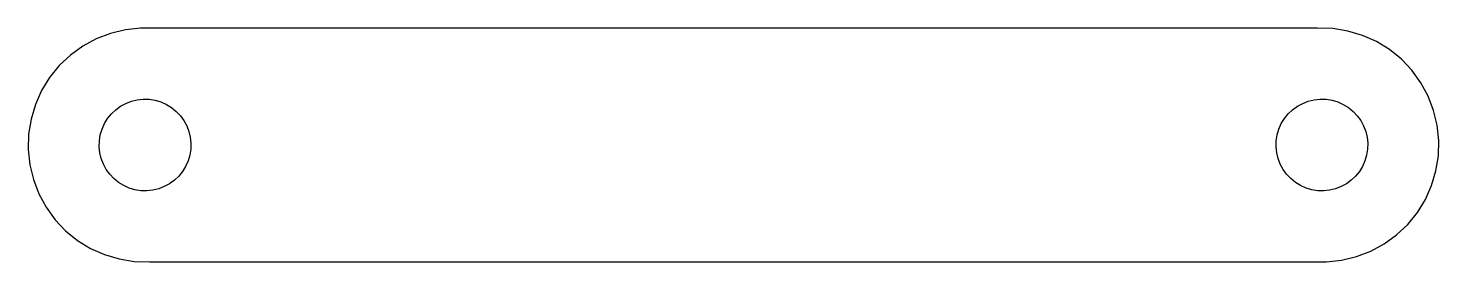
# Model space of a CAD drawing. Extents: x -1183 to -791, y 1831 to 1896.
import ezdxf

# ---------------------------------------------------------------- set-up
doc = ezdxf.new("R2010")
doc.units = 0
doc.layers.get('0').update_dxf_attribs({"linetype": 'CONTINUOUS'})

msp = doc.modelspace()

# ---------------------------------------------------------------- linework, layer by layer
for points in [[(-818.42, 1831.88), (-814.286, 1832.87), (-810.316, 1834.39), (-806.579, 1836.41), (-803.138, 1838.91), (-800.053, 1841.83), (-797.375, 1845.14), (-795.152, 1848.76), (-793.421, 1852.64), (-792.211, 1856.72), (-791.543, 1860.92), (-791.43, 1865.17), (-791.872, 1869.4), (-792.862, 1873.53), (-794.383, 1877.5), (-796.409, 1881.24), (-798.906, 1884.68), (-801.83, 1887.76), (-805.133, 1890.44), (-808.756, 1892.66), (-812.639, 1894.39), (-816.714, 1895.6), (-820.913, 1896.27), (-825.162, 1896.39), (-1152.16, 1896.39), (-1156.39, 1895.94), (-1160.52, 1894.95), (-1164.49, 1893.43), (-1168.23, 1891.41), (-1171.67, 1888.91), (-1174.76, 1885.98), (-1177.44, 1882.68), (-1179.66, 1879.06), (-1181.39, 1875.18), (-1182.6, 1871.1), (-1183.27, 1866.9), (-1183.38, 1862.65), (-1182.94, 1858.42), (-1181.95, 1854.29), (-1180.43, 1850.32), (-1178.4, 1846.58), (-1175.9, 1843.14), (-1172.98, 1840.06), (-1169.68, 1837.38), (-1166.05, 1835.16), (-1162.17, 1833.43), (-1158.1, 1832.22), (-1153.9, 1831.55), (-1149.65, 1831.43), (-822.648, 1831.43)], [(-1152.08, 1851.21), (-1153.73, 1851.48), (-1155.33, 1851.95), (-1156.85, 1852.63), (-1158.27, 1853.5), (-1159.57, 1854.55), (-1160.71, 1855.76), (-1161.69, 1857.11), (-1162.49, 1858.58), (-1163.08, 1860.14), (-1163.47, 1861.76), (-1163.65, 1863.42), (-1163.6, 1865.08), (-1163.34, 1866.73), (-1162.86, 1868.33), (-1162.19, 1869.85), (-1161.31, 1871.27), (-1160.26, 1872.57), (-1159.05, 1873.72), (-1157.7, 1874.7), (-1156.24, 1875.49), (-1154.68, 1876.09), (-1153.06, 1876.48), (-1151.4, 1876.65), (-1149.73, 1876.61), (-1148.08, 1876.34), (-1146.49, 1875.87), (-1144.96, 1875.19), (-1143.54, 1874.32), (-1142.25, 1873.27), (-1141.1, 1872.06), (-1140.12, 1870.71), (-1139.32, 1869.24), (-1138.73, 1867.68), (-1138.34, 1866.06), (-1138.16, 1864.4), (-1138.21, 1862.74), (-1138.47, 1861.09), (-1138.95, 1859.49), (-1139.63, 1857.97), (-1140.5, 1856.55), (-1141.55, 1855.25), (-1142.76, 1854.1), (-1144.11, 1853.12), (-1145.57, 1852.33), (-1147.13, 1851.73), (-1148.75, 1851.34), (-1150.41, 1851.17)], [(-825.079, 1851.21), (-826.727, 1851.48), (-828.325, 1851.95), (-829.849, 1852.63), (-831.27, 1853.5), (-832.566, 1854.55), (-833.713, 1855.76), (-834.692, 1857.11), (-835.487, 1858.58), (-836.084, 1860.14), (-836.472, 1861.76), (-836.646, 1863.42), (-836.601, 1865.08), (-836.339, 1866.73), (-835.865, 1868.33), (-835.186, 1869.85), (-834.313, 1871.27), (-833.263, 1872.57), (-832.053, 1873.72), (-830.703, 1874.7), (-829.237, 1875.49), (-827.679, 1876.09), (-826.057, 1876.48), (-824.399, 1876.65), (-822.731, 1876.61), (-821.084, 1876.34), (-819.485, 1875.87), (-817.962, 1875.19), (-816.541, 1874.32), (-815.245, 1873.27), (-814.098, 1872.06), (-813.118, 1870.71), (-812.323, 1869.24), (-811.727, 1867.68), (-811.338, 1866.06), (-811.165, 1864.4), (-811.21, 1862.74), (-811.471, 1861.09), (-811.946, 1859.49), (-812.625, 1857.97), (-813.497, 1856.55), (-814.548, 1855.25), (-815.758, 1854.1), (-817.108, 1853.12), (-818.574, 1852.33), (-820.132, 1851.73), (-821.753, 1851.34), (-823.412, 1851.17)]]:
    msp.add_lwpolyline(points, close=True)

doc.saveas('drawing.dxf')
